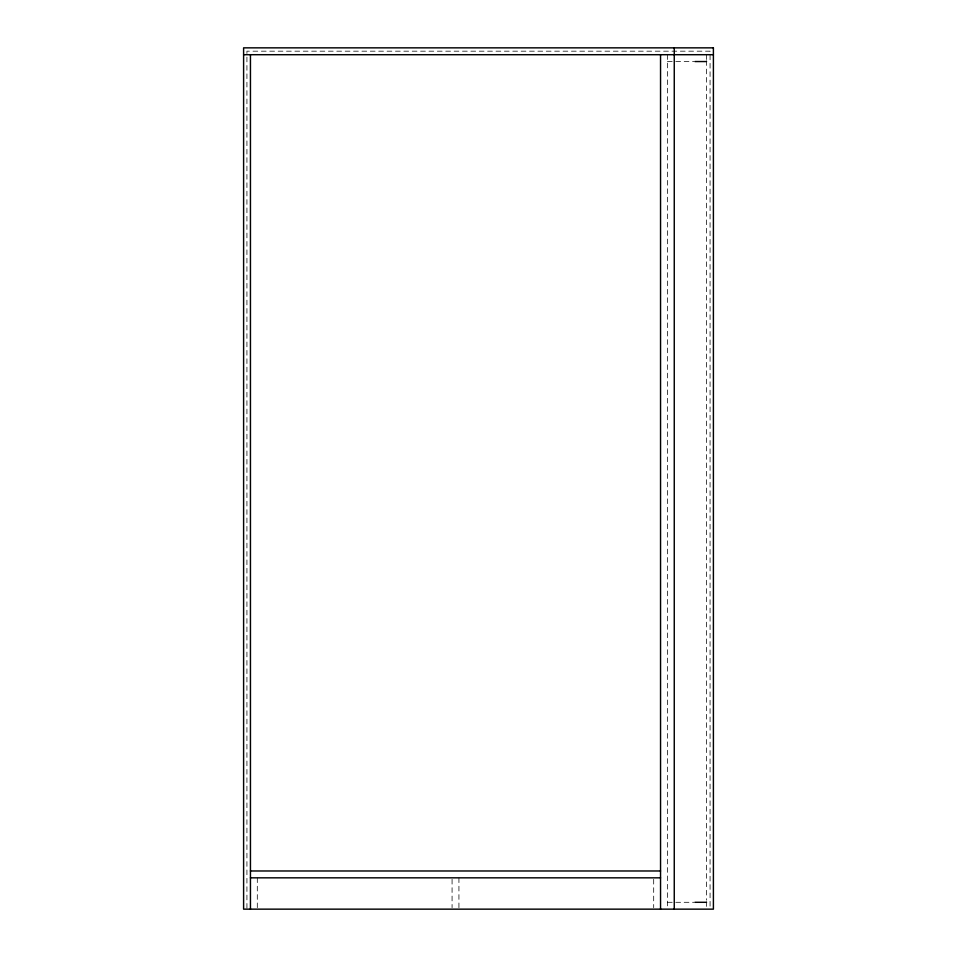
<?xml version="1.0" encoding="UTF-8"?>
<svg xmlns="http://www.w3.org/2000/svg" width="957" height="957" viewBox="0 0 957 957"><rect width="100%" height="100%" fill="white"/><g stroke="black" fill="none" stroke-linecap="round" stroke-linejoin="round"><path stroke-width="0.72" stroke-dasharray="4.79 3.59" d="M667.4 61.547L694.244 61.547M667.4 902.295L694.244 902.295M710.07 906.159L710.07 51.176L246.93 51.176L246.93 909.15M706.553 54.705L706.553 60.183M706.553 60.674L706.553 900.19M706.553 901.685L706.553 906.411M667.4 54.705L667.4 907.774M653.691 879.316L653.691 907.655M458.929 877.832L458.929 907.655M452.075 879.316L452.075 907.655M257.301 877.832L257.301 907.655"/><path stroke-width="1.44" d="M243.604 54.705L713.396 54.705M694.949 61.547L706.553 61.547M250.447 870.978L660.545 870.978M250.447 877.832L660.545 877.832M694.949 902.295L706.553 902.295M674.254 47.85L674.254 909.15M660.545 54.705L660.545 909.15M250.447 54.705L250.447 909.15M713.396 47.85L243.604 47.85L243.604 909.15L713.396 909.15L713.396 47.85"/></g></svg>
